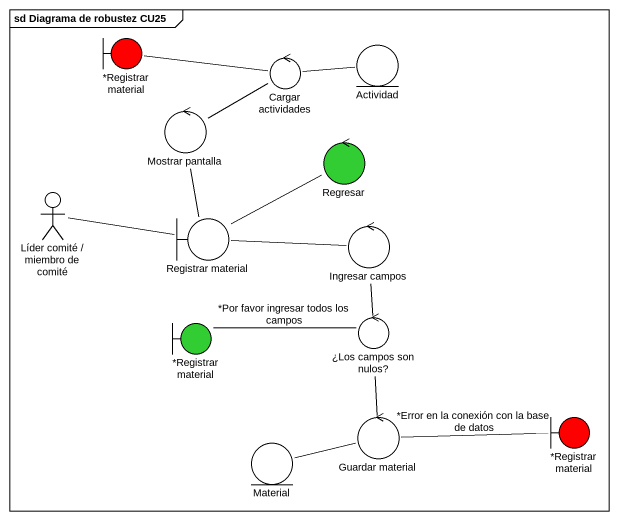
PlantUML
@startuml
mainframe sd Diagrama de robustez CU25
boundary "*Registrar material" as Registrar_material #FF0000
control "Cargar actividades" as Cargar_actividades
entity Actividad
control "Mostrar pantalla" as Mostrar_pantalla
control Regresar #32CD32
actor "Líder comité / miembro de comité" as Líder_comité_miembro_de
boundary "Registrar material" as Registrar_material_2
control "Ingresar campos" as Ingresar_campos
boundary "*Registrar material" as Registrar_material_3 #32CD32
control "¿Los campos son nulos?" as Los_campos_son_nulos
control "Guardar material" as Guardar_material
boundary "*Registrar material" as Registrar_material_4 #FF0000
entity Material
Cargar_actividades -left- Registrar_material
Cargar_actividades -right- Actividad
Mostrar_pantalla -right- Cargar_actividades
Mostrar_pantalla -- Registrar_material_2
Líder_comité_miembro_de -right- Registrar_material_2
Registrar_material_2 -right- Regresar
Registrar_material_2 -right- Ingresar_campos
Ingresar_campos -- Los_campos_son_nulos
Los_campos_son_nulos -left- Registrar_material_3 : *Por favor ingresar todos los campos
Los_campos_son_nulos -- Guardar_material
Guardar_material -right- Registrar_material_4 : *Error en la conexión con la base de datos
Guardar_material -left- Material
@enduml
